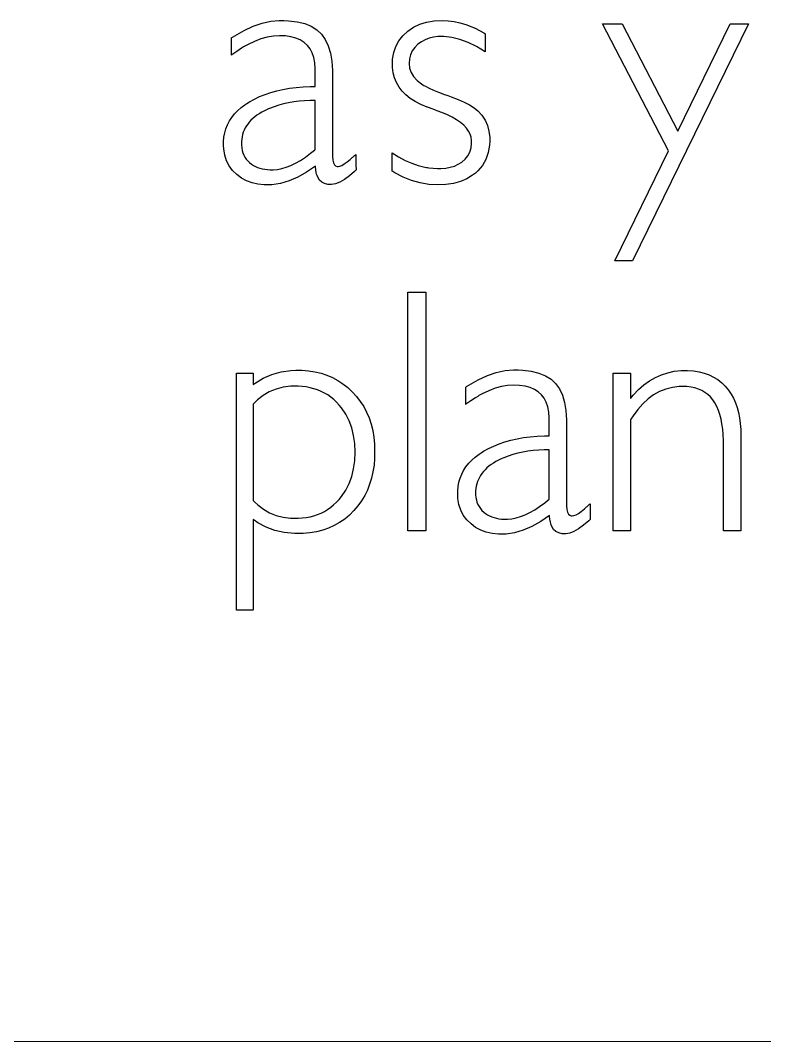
# Model space of a CAD drawing. Header units: millimetres. Extents: x 2232 to 85269, y -3593 to 5869.
# Drawn here: x 85087.59 to 85118.12, y -944.18 to -902.3 of the extents above; entities that cross this region are included whole.
import ezdxf

# ---------------------------------------------------------------- set-up
doc = ezdxf.new("R2010")
doc.units = ezdxf.units.MM
doc.layers.add('Standart', color=7, linetype='Continuous')

msp = doc.modelspace()

# ---------------------------------------------------------------- linework, layer by layer
at = {"layer": 'Standart', "color": 159, "linetype": 'Continuous', "lineweight": -3}
for points in [[(85097.142, -902.539), (85097.508, -902.414)], [(85097.508, -902.414), (85097.864, -902.335)], [(85097.864, -902.335), (85098.212, -902.302)], [(85098.212, -902.302), (85098.4, -902.302)], [(85098.4, -902.302), (85098.591, -902.311)], [(85098.591, -902.311), (85098.943, -902.355)], [(85098.943, -902.355), (85099.254, -902.432)], [(85099.254, -902.432), (85099.524, -902.543)], [(85103.714, -902.584), (85103.972, -902.46)], [(85103.972, -902.46), (85104.256, -902.371)], [(85104.256, -902.371), (85104.565, -902.318)], [(85104.565, -902.318), (85104.899, -902.301)], [(85104.899, -902.301), (85105.138, -902.311)], [(85105.138, -902.311), (85105.379, -902.342)], [(85105.379, -902.342), (85105.621, -902.393)], [(85105.621, -902.393), (85105.865, -902.466)], [(85114.173, -907.645), (85111.466, -902.44)], [(85111.466, -902.44), (85112.27, -902.44)], [(85112.27, -902.44), (85114.566, -906.841)], [(85117.454, -902.44), (85112.697, -912.159)], [(85114.566, -906.841), (85116.713, -902.44)], [(85116.713, -902.44), (85117.454, -902.44)], [(85096.386, -902.928), (85096.769, -902.711)], [(85096.769, -902.711), (85097.142, -902.539)], [(85099.524, -902.543), (85099.753, -902.688)], [(85099.753, -902.688), (85099.941, -902.867)], [(85099.941, -902.867), (85100.094, -903.084)], [(85103.277, -902.933), (85103.481, -902.743)], [(85103.481, -902.743), (85103.714, -902.584)], [(85105.865, -902.466), (85106.111, -902.559)], [(85106.111, -902.559), (85106.173, -902.586)], [(85106.173, -902.586), (85106.197, -902.597)], [(85106.197, -902.597), (85106.207, -902.601)], [(85106.207, -902.601), (85106.249, -902.621)], [(85106.249, -902.621), (85106.42, -902.71)], [(85106.42, -902.71), (85106.596, -902.81)], [(85106.596, -902.81), (85106.64, -902.837)], [(85106.64, -902.837), (85106.655, -902.846)], [(85106.655, -902.846), (85106.655, -902.854)], [(85106.655, -902.854), (85106.655, -902.895)], [(85096.252, -903.015), (85096.265, -903.006)], [(85096.252, -903.016), (85096.252, -903.015)], [(85096.252, -903.042), (85096.252, -903.016)], [(85096.252, -903.093), (85096.252, -903.042)], [(85096.252, -903.164), (85096.252, -903.093)], [(85096.252, -903.528), (85096.252, -903.164)], [(85096.265, -903.006), (85096.29, -902.99)], [(85096.29, -902.99), (85096.386, -902.928)], [(85096.931, -903.287), (85096.796, -903.361)], [(85097.198, -903.159), (85096.931, -903.287)], [(85097.46, -903.06), (85097.198, -903.159)], [(85097.718, -902.988), (85097.46, -903.06)], [(85097.972, -902.945), (85097.718, -902.988)], [(85098.221, -902.93), (85097.972, -902.945)], [(85098.459, -902.939), (85098.221, -902.93)], [(85098.686, -902.971), (85098.459, -902.939)], [(85098.89, -903.026), (85098.686, -902.971)], [(85099.071, -903.102), (85098.89, -903.026)], [(85099.228, -903.202), (85099.071, -903.102)], [(85099.361, -903.323), (85099.228, -903.202)], [(85100.094, -903.084), (85100.216, -903.341)], [(85102.989, -903.371), (85103.114, -903.142)], [(85103.114, -903.142), (85103.277, -902.933)], [(85103.897, -903.277), (85103.767, -903.405)], [(85104.043, -903.172), (85103.897, -903.277)], [(85104.195, -903.09), (85104.043, -903.172)], [(85104.358, -903.028), (85104.195, -903.09)], [(85104.533, -902.985), (85104.358, -903.028)], [(85104.72, -902.963), (85104.533, -902.985)], [(85104.817, -902.958), (85104.72, -902.963)], [(85104.877, -902.958), (85104.817, -902.958)], [(85104.957, -902.961), (85104.877, -902.958)], [(85105.283, -902.997), (85104.957, -902.961)], [(85105.616, -903.079), (85105.283, -902.997)], [(85105.955, -903.204), (85105.616, -903.079)], [(85106.301, -903.374), (85105.955, -903.204)], [(85106.655, -902.895), (85106.655, -902.962)], [(85106.655, -902.962), (85106.655, -903.148)], [(85106.655, -903.148), (85106.655, -903.353)], [(85096.252, -903.607), (85096.252, -903.528)], [(85096.252, -903.67), (85096.252, -903.607)], [(85096.252, -903.709), (85096.252, -903.67)], [(85096.252, -903.719), (85096.252, -903.709)], [(85096.261, -903.714), (85096.252, -903.72)], [(85096.252, -903.72), (85096.252, -903.719)], [(85096.465, -903.569), (85096.261, -903.714)], [(85096.657, -903.444), (85096.465, -903.569)], [(85096.748, -903.389), (85096.657, -903.444)], [(85096.796, -903.361), (85096.748, -903.389)], [(85099.471, -903.468), (85099.361, -903.323)], [(85099.558, -903.634), (85099.471, -903.468)], [(85099.622, -903.823), (85099.558, -903.634)], [(85100.216, -903.341), (85100.306, -903.638)], [(85100.306, -903.638), (85100.364, -903.974)], [(85102.858, -903.888), (85102.904, -903.62)], [(85102.904, -903.62), (85102.989, -903.371)], [(85103.592, -903.705), (85103.549, -903.877)], [(85103.665, -903.548), (85103.592, -903.705)], [(85103.767, -903.405), (85103.665, -903.548)], [(85106.655, -903.588), (85106.301, -903.374)], [(85106.655, -903.353), (85106.655, -903.445)], [(85106.655, -903.445), (85106.655, -903.519)], [(85106.655, -903.519), (85106.655, -903.569)], [(85106.655, -903.569), (85106.655, -903.588)], [(85099.662, -904.035), (85099.622, -903.823)], [(85099.679, -904.269), (85099.662, -904.035)], [(85100.364, -903.974), (85100.391, -904.35)], [(85102.849, -904.066), (85102.85, -904.03)], [(85102.85, -904.117), (85102.849, -904.066)], [(85102.85, -904.03), (85102.858, -903.888)], [(85102.855, -904.231), (85102.85, -904.117)], [(85103.549, -903.877), (85103.534, -904.064)], [(85103.534, -904.064), (85103.555, -904.255)], [(85099.679, -904.322), (85099.679, -904.269)], [(85099.679, -904.324), (85099.679, -904.322)], [(85099.679, -904.332), (85099.679, -904.324)], [(85099.679, -904.37), (85099.679, -904.332)], [(85099.679, -904.43), (85099.679, -904.37)], [(85099.679, -904.593), (85099.679, -904.43)], [(85100.391, -904.35), (85100.393, -904.45)], [(85100.393, -904.45), (85100.393, -904.476)], [(85100.393, -904.476), (85100.394, -904.49)], [(85100.394, -904.49), (85100.394, -904.498)], [(85100.394, -904.498), (85100.394, -904.541)], [(85100.394, -904.541), (85100.394, -904.619)], [(85102.884, -904.449), (85102.855, -904.231)], [(85102.939, -904.656), (85102.884, -904.449)], [(85103.555, -904.255), (85103.617, -904.435)], [(85103.617, -904.435), (85103.72, -904.603)], [(85099.679, -904.776), (85099.679, -904.593)], [(85099.679, -904.929), (85099.679, -904.776)], [(85099.679, -904.98), (85099.679, -904.929)], [(85100.394, -904.619), (85100.394, -904.728)], [(85100.394, -904.728), (85100.394, -904.866)], [(85100.394, -904.866), (85100.394, -905.027)], [(85103.018, -904.849), (85102.939, -904.656)], [(85103.122, -905.031), (85103.018, -904.849)], [(85103.72, -904.603), (85103.865, -904.76)], [(85103.865, -904.76), (85104.051, -904.906)], [(85104.051, -904.906), (85104.104, -904.94)], [(85104.104, -904.94), (85104.141, -904.964)], [(85104.141, -904.964), (85104.204, -905.002)], [(85097.402, -905.426), (85097.626, -905.335)], [(85097.626, -905.335), (85097.861, -905.255)], [(85097.861, -905.255), (85098.106, -905.187)], [(85098.106, -905.187), (85098.361, -905.129)], [(85098.361, -905.129), (85098.626, -905.083)], [(85098.626, -905.083), (85098.901, -905.047)], [(85098.901, -905.047), (85099.186, -905.023)], [(85099.186, -905.023), (85099.481, -905.01)], [(85099.481, -905.01), (85099.633, -905.008)], [(85099.633, -905.008), (85099.671, -905.008)], [(85099.671, -905.008), (85099.679, -905.008)], [(85099.679, -905.006), (85099.679, -904.98)], [(85099.679, -905.008), (85099.679, -905.006)], [(85100.394, -905.027), (85100.394, -905.208)], [(85100.394, -905.208), (85100.394, -905.618)], [(85103.252, -905.199), (85103.122, -905.031)], [(85103.407, -905.356), (85103.252, -905.199)], [(85103.586, -905.499), (85103.407, -905.356)], [(85104.204, -905.002), (85104.353, -905.08)], [(85104.353, -905.08), (85104.533, -905.162)], [(85104.533, -905.162), (85104.744, -905.248)], [(85104.744, -905.248), (85104.986, -905.338)], [(85104.986, -905.338), (85105.119, -905.384)], [(85105.119, -905.384), (85105.266, -905.435)], [(85096.642, -905.877), (85096.8, -905.759)], [(85096.8, -905.759), (85096.884, -905.703)], [(85096.884, -905.703), (85096.982, -905.642)], [(85096.982, -905.642), (85097.187, -905.529)], [(85097.187, -905.529), (85097.402, -905.426)], [(85098.192, -905.779), (85098, -905.84)], [(85098.39, -905.725), (85098.192, -905.779)], [(85098.595, -905.681), (85098.39, -905.725)], [(85098.806, -905.644), (85098.595, -905.681)], [(85099.023, -905.616), (85098.806, -905.644)], [(85099.247, -905.596), (85099.023, -905.616)], [(85099.477, -905.585), (85099.247, -905.596)], [(85099.595, -905.582), (85099.477, -905.585)], [(85099.654, -905.582), (85099.595, -905.582)], [(85099.679, -905.582), (85099.654, -905.582)], [(85099.679, -905.583), (85099.679, -905.582)], [(85099.679, -905.593), (85099.679, -905.583)], [(85099.679, -905.61), (85099.679, -905.593)], [(85099.679, -905.636), (85099.679, -905.61)], [(85099.679, -905.669), (85099.679, -905.636)], [(85099.679, -905.708), (85099.679, -905.669)], [(85099.679, -905.754), (85099.679, -905.708)], [(85099.679, -905.863), (85099.679, -905.754)], [(85100.394, -905.618), (85100.394, -906.064)], [(85103.791, -905.63), (85103.586, -905.499)], [(85104.021, -905.749), (85103.791, -905.63)], [(85104.276, -905.854), (85104.021, -905.749)], [(85105.266, -905.435), (85105.549, -905.542)], [(85105.549, -905.542), (85105.799, -905.654)], [(85105.799, -905.654), (85106.016, -905.769)], [(85106.016, -905.769), (85106.201, -905.887)], [(85096.263, -906.276), (85096.374, -906.136)], [(85096.374, -906.136), (85096.5, -906.003)], [(85096.5, -906.003), (85096.642, -905.877)], [(85097.292, -906.19), (85097.204, -906.256)], [(85097.387, -906.127), (85097.292, -906.19)], [(85097.488, -906.067), (85097.387, -906.127)], [(85097.597, -906.009), (85097.488, -906.067)], [(85097.711, -905.954), (85097.597, -906.009)], [(85097.769, -905.929), (85097.711, -905.954)], [(85097.814, -905.91), (85097.769, -905.929)], [(85098, -905.84), (85097.814, -905.91)], [(85099.679, -905.991), (85099.679, -905.863)], [(85099.679, -906.134), (85099.679, -905.991)], [(85099.679, -906.289), (85099.679, -906.134)], [(85100.394, -906.064), (85100.394, -906.519)], [(85104.289, -905.859), (85104.276, -905.854)], [(85104.325, -905.873), (85104.289, -905.859)], [(85104.442, -905.916), (85104.325, -905.873)], [(85104.588, -905.97), (85104.442, -905.916)], [(85104.719, -906.019), (85104.588, -905.97)], [(85104.767, -906.037), (85104.719, -906.019)], [(85104.795, -906.048), (85104.767, -906.037)], [(85104.801, -906.05), (85104.795, -906.048)], [(85104.822, -906.057), (85104.801, -906.05)], [(85104.801, -906.05), (85104.801, -906.05)], [(85104.881, -906.08), (85104.822, -906.057)], [(85105.106, -906.175), (85104.881, -906.08)], [(85105.308, -906.274), (85105.106, -906.175)], [(85106.201, -905.887), (85106.354, -906.009)], [(85106.354, -906.009), (85106.52, -906.187)], [(85106.52, -906.187), (85106.652, -906.385)], [(85096.024, -906.74), (85096.088, -906.578)], [(85096.088, -906.578), (85096.168, -906.423)], [(85096.168, -906.423), (85096.263, -906.276)], [(85096.861, -906.629), (85096.813, -906.712)], [(85096.916, -906.549), (85096.861, -906.629)], [(85096.978, -906.471), (85096.916, -906.549)], [(85097.047, -906.397), (85096.978, -906.471)], [(85097.122, -906.325), (85097.047, -906.397)], [(85097.204, -906.256), (85097.122, -906.325)], [(85099.679, -906.451), (85099.679, -906.289)], [(85099.679, -906.781), (85099.679, -906.451)], [(85100.394, -906.519), (85100.394, -906.951)], [(85105.487, -906.378), (85105.308, -906.274)], [(85105.644, -906.486), (85105.487, -906.378)], [(85105.777, -906.598), (85105.644, -906.486)], [(85105.888, -906.715), (85105.777, -906.598)], [(85106.652, -906.385), (85106.75, -906.605)], [(85106.75, -906.605), (85106.813, -906.845)], [(85095.942, -907.087), (85095.975, -906.91)], [(85095.975, -906.91), (85096.024, -906.74)], [(85096.706, -906.978), (85096.684, -907.073)], [(85096.735, -906.887), (85096.706, -906.978)], [(85096.771, -906.798), (85096.735, -906.887)], [(85096.813, -906.712), (85096.771, -906.798)], [(85099.679, -906.941), (85099.679, -906.781)], [(85099.679, -907.093), (85099.679, -906.941)], [(85100.394, -906.951), (85100.394, -907.15)], [(85105.975, -906.837), (85105.888, -906.715)], [(85106.04, -906.963), (85105.975, -906.837)], [(85106.082, -907.094), (85106.04, -906.963)], [(85106.813, -906.845), (85106.842, -907.106)], [(85095.922, -907.366), (85095.925, -907.271)], [(85095.923, -907.44), (85095.922, -907.366)], [(85095.93, -907.572), (85095.923, -907.44)], [(85095.925, -907.271), (85095.942, -907.087)], [(85096.66, -907.27), (85096.657, -907.322)], [(85096.657, -907.322), (85096.657, -907.347)], [(85096.657, -907.347), (85096.657, -907.367)], [(85096.657, -907.367), (85096.659, -907.423)], [(85096.659, -907.423), (85096.668, -907.532)], [(85096.668, -907.17), (85096.66, -907.27)], [(85096.684, -907.073), (85096.668, -907.17)], [(85099.679, -907.232), (85099.679, -907.093)], [(85099.679, -907.355), (85099.679, -907.232)], [(85099.679, -907.458), (85099.679, -907.355)], [(85099.679, -907.5), (85099.679, -907.458)], [(85100.394, -907.15), (85100.394, -907.332)], [(85100.394, -907.332), (85100.394, -907.494)], [(85106.077, -907.532), (85106.101, -907.342)], [(85106.101, -907.229), (85106.082, -907.094)], [(85106.102, -907.292), (85106.101, -907.229)], [(85106.101, -907.342), (85106.102, -907.292)], [(85106.834, -907.417), (85106.782, -907.722)], [(85106.843, -907.254), (85106.834, -907.417)], [(85106.842, -907.106), (85106.843, -907.254)], [(85095.971, -907.823), (85095.93, -907.572)], [(85096.046, -908.053), (85095.971, -907.823)], [(85096.668, -907.532), (85096.687, -907.635)], [(85096.687, -907.635), (85096.715, -907.732)], [(85096.715, -907.732), (85096.752, -907.824)], [(85096.752, -907.824), (85096.798, -907.91)], [(85099.081, -908.039), (85099.285, -907.905)], [(85099.285, -907.905), (85099.495, -907.751)], [(85099.495, -907.751), (85099.602, -907.666)], [(85099.602, -907.666), (85099.656, -907.622)], [(85099.656, -907.622), (85099.67, -907.611)], [(85099.67, -907.611), (85099.677, -907.606)], [(85099.677, -907.606), (85099.679, -907.603)], [(85099.679, -907.536), (85099.679, -907.5)], [(85099.679, -907.565), (85099.679, -907.536)], [(85099.679, -907.586), (85099.679, -907.565)], [(85099.679, -907.599), (85099.679, -907.586)], [(85099.679, -907.603), (85099.679, -907.599)], [(85099.679, -907.603), (85099.679, -907.603)], [(85099.679, -907.603), (85099.679, -907.603)], [(85099.679, -907.603), (85099.679, -907.603)], [(85100.394, -907.494), (85100.394, -907.633)], [(85100.394, -907.633), (85100.394, -907.744)], [(85100.394, -907.744), (85100.394, -907.823)], [(85100.394, -907.823), (85100.394, -907.868)], [(85100.394, -907.868), (85100.394, -907.883)], [(85100.394, -907.883), (85100.403, -908.025)], [(85101.207, -907.924), (85101.228, -907.905)], [(85101.228, -907.905), (85101.302, -907.838)], [(85101.302, -907.838), (85101.335, -907.808)], [(85101.335, -907.808), (85101.351, -907.793)], [(85101.351, -907.793), (85101.352, -907.799)], [(85101.352, -907.799), (85101.352, -907.831)], [(85101.352, -907.831), (85101.353, -907.886)], [(85101.353, -907.886), (85101.354, -907.957)], [(85102.835, -907.73), (85103.103, -907.898)], [(85102.835, -907.732), (85102.835, -907.73)], [(85102.835, -907.73), (85102.835, -907.73)], [(85102.835, -907.73), (85102.835, -907.73)], [(85102.835, -907.762), (85102.835, -907.732)], [(85102.835, -907.821), (85102.835, -907.762)], [(85102.835, -907.903), (85102.835, -907.821)], [(85102.835, -908.104), (85102.835, -907.903)], [(85103.103, -907.898), (85103.372, -908.041)], [(85105.835, -907.995), (85105.944, -907.859)], [(85105.944, -907.859), (85106.025, -907.704)], [(85106.025, -907.704), (85106.077, -907.532)], [(85106.782, -907.722), (85106.686, -907.999)], [(85111.97, -912.159), (85114.173, -907.645)], [(85096.154, -908.264), (85096.046, -908.053)], [(85096.296, -908.454), (85096.154, -908.264)], [(85096.798, -907.91), (85096.853, -907.99)], [(85096.853, -907.99), (85096.916, -908.065)], [(85096.916, -908.065), (85096.989, -908.134)], [(85096.989, -908.134), (85097.068, -908.194)], [(85097.068, -908.194), (85097.147, -908.245)], [(85097.147, -908.245), (85097.231, -908.29)], [(85097.231, -908.29), (85097.32, -908.328)], [(85098.315, -908.377), (85098.499, -908.322)], [(85098.499, -908.322), (85098.687, -908.248)], [(85098.687, -908.248), (85098.881, -908.153)], [(85098.881, -908.153), (85099.081, -908.039)], [(85099.694, -908.275), (85099.331, -908.527)], [(85099.694, -908.304), (85099.694, -908.275)], [(85099.694, -908.275), (85099.694, -908.275)], [(85099.694, -908.275), (85099.694, -908.275)], [(85099.694, -908.275), (85099.694, -908.275)], [(85099.703, -908.433), (85099.694, -908.304)], [(85100.403, -908.025), (85100.431, -908.138)], [(85100.431, -908.138), (85100.472, -908.22)], [(85100.472, -908.22), (85100.517, -908.264)], [(85100.517, -908.264), (85100.582, -908.286)], [(85100.582, -908.286), (85100.622, -908.289)], [(85100.622, -908.289), (85100.692, -908.278)], [(85100.692, -908.278), (85100.778, -908.244)], [(85100.778, -908.244), (85100.878, -908.186)], [(85100.878, -908.186), (85100.992, -908.105)], [(85100.992, -908.105), (85101.12, -908.001)], [(85101.12, -908.001), (85101.189, -907.94)], [(85101.189, -907.94), (85101.205, -907.925)], [(85101.205, -907.925), (85101.207, -907.924)], [(85101.205, -907.925), (85101.205, -907.925)], [(85101.354, -907.957), (85101.357, -908.292)], [(85101.357, -908.292), (85101.358, -908.36)], [(85102.835, -908.305), (85102.835, -908.104)], [(85102.835, -908.386), (85102.835, -908.305)], [(85103.372, -908.041), (85103.642, -908.158)], [(85103.642, -908.158), (85103.913, -908.249)], [(85103.913, -908.249), (85104.185, -908.315)], [(85104.185, -908.315), (85104.253, -908.328)], [(85105.037, -908.357), (85105.223, -908.324)], [(85105.223, -908.324), (85105.395, -908.272)], [(85105.395, -908.272), (85105.553, -908.202)], [(85105.553, -908.202), (85105.697, -908.114)], [(85105.697, -908.114), (85105.835, -907.995)], [(85106.546, -908.247), (85106.362, -908.467)], [(85106.686, -907.999), (85106.546, -908.247)], [(85096.471, -908.624), (85096.296, -908.454)], [(85096.661, -908.765), (85096.471, -908.624)], [(85097.32, -908.328), (85097.413, -908.36)], [(85097.413, -908.36), (85097.511, -908.386)], [(85097.511, -908.386), (85097.614, -908.406)], [(85097.614, -908.406), (85097.721, -908.42)], [(85097.721, -908.42), (85097.833, -908.427)], [(85097.833, -908.427), (85097.891, -908.429)], [(85097.891, -908.429), (85097.923, -908.429)], [(85097.923, -908.429), (85097.965, -908.428)], [(85097.965, -908.428), (85098.137, -908.413)], [(85098.137, -908.413), (85098.315, -908.377)], [(85098.971, -908.729), (85098.614, -908.881)], [(85099.331, -908.527), (85098.971, -908.729)], [(85099.725, -908.55), (85099.703, -908.433)], [(85099.741, -908.604), (85099.725, -908.55)], [(85099.748, -908.629), (85099.741, -908.604)], [(85099.76, -908.665), (85099.748, -908.629)], [(85099.788, -908.732), (85099.76, -908.665)], [(85099.859, -908.846), (85099.788, -908.732)], [(85101.084, -908.679), (85100.882, -908.824)], [(85101.301, -908.497), (85101.084, -908.679)], [(85101.357, -908.445), (85101.301, -908.497)], [(85101.359, -908.439), (85101.357, -908.445)], [(85101.358, -908.36), (85101.359, -908.411)], [(85101.359, -908.411), (85101.359, -908.439)], [(85102.835, -908.446), (85102.835, -908.386)], [(85102.835, -908.476), (85102.835, -908.446)], [(85102.835, -908.478), (85102.835, -908.476)], [(85102.842, -908.483), (85102.835, -908.478)], [(85102.863, -908.496), (85102.842, -908.483)], [(85102.947, -908.547), (85102.863, -908.496)], [(85103.288, -908.726), (85102.947, -908.547)], [(85103.634, -908.865), (85103.288, -908.726)], [(85104.253, -908.328), (85104.28, -908.332)], [(85104.28, -908.332), (85104.292, -908.334)], [(85104.292, -908.334), (85104.339, -908.341)], [(85104.339, -908.341), (85104.525, -908.363)], [(85104.525, -908.363), (85104.707, -908.372)], [(85104.707, -908.372), (85104.751, -908.373)], [(85104.751, -908.373), (85104.784, -908.373)], [(85104.784, -908.373), (85104.836, -908.372)], [(85104.836, -908.372), (85105.037, -908.357)], [(85106.141, -908.651), (85105.905, -908.793)], [(85106.253, -908.566), (85106.141, -908.651)], [(85106.362, -908.467), (85106.253, -908.566)], [(85096.868, -908.877), (85096.661, -908.765)], [(85097.093, -908.96), (85096.868, -908.877)], [(85097.335, -909.015), (85097.093, -908.96)], [(85097.595, -909.042), (85097.335, -909.015)], [(85097.736, -909.045), (85097.595, -909.042)], [(85097.91, -909.037), (85097.736, -909.045)], [(85098.261, -908.984), (85097.91, -909.037)], [(85098.614, -908.881), (85098.261, -908.984)], [(85099.952, -908.932), (85099.859, -908.846)], [(85100.067, -908.992), (85099.952, -908.932)], [(85100.202, -909.024), (85100.067, -908.992)], [(85100.356, -909.029), (85100.202, -909.024)], [(85100.518, -908.999), (85100.356, -909.029)], [(85100.693, -908.93), (85100.518, -908.999)], [(85100.882, -908.824), (85100.693, -908.93)], [(85103.987, -908.965), (85103.634, -908.865)], [(85104.345, -909.025), (85103.987, -908.965)], [(85104.71, -909.045), (85104.345, -909.025)], [(85105.046, -909.029), (85104.71, -909.045)], [(85105.358, -908.982), (85105.046, -909.029)], [(85105.644, -908.903), (85105.358, -908.982)], [(85105.905, -908.793), (85105.644, -908.903)], [(85112.697, -912.159), (85111.97, -912.159)], [(85103.485, -923.233), (85103.485, -913.445)], [(85103.485, -913.445), (85104.221, -913.445)], [(85104.221, -913.445), (85104.221, -923.233)], [(85098.286, -916.712), (85098.681, -916.654)], [(85098.681, -916.654), (85098.886, -916.643)], [(85098.886, -916.643), (85098.999, -916.643)], [(85098.999, -916.643), (85099.139, -916.646)], [(85099.139, -916.646), (85099.413, -916.668)], [(85099.413, -916.668), (85099.675, -916.708)], [(85107.114, -916.742), (85107.471, -916.663)], [(85107.471, -916.663), (85107.819, -916.63)], [(85107.819, -916.63), (85108.006, -916.63)], [(85108.006, -916.63), (85108.198, -916.639)], [(85108.198, -916.639), (85108.55, -916.683)], [(85108.55, -916.683), (85108.861, -916.76)], [(85114.146, -916.747), (85114.415, -916.69)], [(85114.415, -916.69), (85114.692, -916.661)], [(85114.692, -916.661), (85114.835, -916.656)], [(85114.835, -916.656), (85114.962, -916.658)], [(85114.962, -916.658), (85115.202, -916.675)], [(85115.202, -916.675), (85115.429, -916.71)], [(85096.454, -916.771), (85096.454, -916.768)], [(85096.454, -916.768), (85096.48, -916.768)], [(85096.454, -916.803), (85096.454, -916.771)], [(85096.454, -916.871), (85096.454, -916.803)], [(85096.454, -916.971), (85096.454, -916.871)], [(85096.454, -917.103), (85096.454, -916.971)], [(85096.454, -917.263), (85096.454, -917.103)], [(85096.48, -916.768), (85096.538, -916.768)], [(85096.538, -916.768), (85096.717, -916.768)], [(85096.717, -916.768), (85096.923, -916.768)], [(85096.923, -916.768), (85097.086, -916.768)], [(85097.086, -916.768), (85097.13, -916.768)], [(85097.13, -916.768), (85097.14, -916.769)], [(85097.14, -916.769), (85097.14, -916.79)], [(85097.14, -916.79), (85097.14, -916.832)], [(85097.14, -916.832), (85097.14, -916.956)], [(85097.14, -916.956), (85097.14, -917.094)], [(85097.14, -917.094), (85097.14, -917.2)], [(85097.215, -917.177), (85097.553, -916.973)], [(85097.553, -916.973), (85097.91, -916.818)], [(85097.91, -916.818), (85098.286, -916.712)], [(85099.675, -916.708), (85099.927, -916.768)], [(85099.927, -916.768), (85100.167, -916.847)], [(85100.167, -916.847), (85100.397, -916.945)], [(85100.397, -916.945), (85100.615, -917.062)], [(85100.615, -917.062), (85100.823, -917.199)], [(85105.993, -917.256), (85106.375, -917.038)], [(85106.375, -917.038), (85106.749, -916.867)], [(85106.749, -916.867), (85107.114, -916.742)], [(85108.861, -916.76), (85109.131, -916.871)], [(85109.131, -916.871), (85109.359, -917.016)], [(85109.359, -917.016), (85109.547, -917.195)], [(85111.903, -916.773), (85111.92, -916.768)], [(85111.903, -916.803), (85111.903, -916.773)], [(85111.903, -916.859), (85111.903, -916.803)], [(85111.903, -916.941), (85111.903, -916.859)], [(85111.903, -917.046), (85111.903, -916.941)], [(85111.903, -917.172), (85111.903, -917.046)], [(85111.92, -916.768), (85111.979, -916.768)], [(85111.979, -916.768), (85112.068, -916.768)], [(85112.068, -916.768), (85112.293, -916.768)], [(85112.293, -916.768), (85112.406, -916.768)], [(85112.406, -916.768), (85112.505, -916.768)], [(85112.505, -916.768), (85112.578, -916.768)], [(85112.578, -916.768), (85112.614, -916.768)], [(85112.614, -916.768), (85112.616, -916.77)], [(85112.616, -916.77), (85112.616, -916.786)], [(85112.616, -916.786), (85112.616, -916.818)], [(85112.616, -916.818), (85112.616, -916.864)], [(85112.616, -916.864), (85112.616, -916.988)], [(85112.616, -916.988), (85112.616, -917.142)], [(85113.167, -917.249), (85113.397, -917.082)], [(85113.397, -917.082), (85113.638, -916.943)], [(85113.638, -916.943), (85113.887, -916.831)], [(85113.887, -916.831), (85114.146, -916.747)], [(85115.429, -916.71), (85115.642, -916.764)], [(85115.642, -916.764), (85115.842, -916.835)], [(85115.842, -916.835), (85116.028, -916.925)], [(85116.028, -916.925), (85116.202, -917.033)], [(85116.202, -917.033), (85116.361, -917.16)], [(85096.454, -917.451), (85096.454, -917.263)], [(85096.454, -917.665), (85096.454, -917.451)], [(85097.14, -917.231), (85097.215, -917.177)], [(85097.14, -917.2), (85097.14, -917.227)], [(85097.14, -917.227), (85097.14, -917.231)], [(85097.802, -917.531), (85097.549, -917.678)], [(85097.937, -917.471), (85097.802, -917.531)], [(85098.078, -917.42), (85097.937, -917.471)], [(85098.371, -917.345), (85098.078, -917.42)], [(85098.681, -917.306), (85098.371, -917.345)], [(85098.842, -917.3), (85098.681, -917.306)], [(85098.862, -917.3), (85098.842, -917.3)], [(85098.893, -917.3), (85098.862, -917.3)], [(85098.981, -917.301), (85098.893, -917.3)], [(85099.153, -917.312), (85098.981, -917.301)], [(85099.319, -917.333), (85099.153, -917.312)], [(85099.479, -917.363), (85099.319, -917.333)], [(85099.634, -917.403), (85099.479, -917.363)], [(85099.783, -917.453), (85099.634, -917.403)], [(85099.927, -917.512), (85099.783, -917.453)], [(85100.064, -917.581), (85099.927, -917.512)], [(85100.823, -917.199), (85101.019, -917.355)], [(85101.019, -917.355), (85101.205, -917.53)], [(85101.205, -917.53), (85101.379, -917.721)], [(85105.858, -917.342), (85105.872, -917.333)], [(85105.858, -917.344), (85105.858, -917.342)], [(85105.858, -917.369), (85105.858, -917.344)], [(85105.858, -917.421), (85105.858, -917.369)], [(85105.858, -917.492), (85105.858, -917.421)], [(85105.858, -917.855), (85105.858, -917.492)], [(85105.872, -917.333), (85105.896, -917.318)], [(85105.896, -917.318), (85105.993, -917.256)], [(85106.804, -917.487), (85106.537, -917.614)], [(85107.067, -917.388), (85106.804, -917.487)], [(85107.325, -917.317), (85107.067, -917.388)], [(85107.578, -917.273), (85107.325, -917.317)], [(85107.827, -917.258), (85107.578, -917.273)], [(85108.065, -917.268), (85107.827, -917.258)], [(85108.292, -917.299), (85108.065, -917.268)], [(85108.496, -917.354), (85108.292, -917.299)], [(85108.677, -917.43), (85108.496, -917.354)], [(85108.834, -917.529), (85108.677, -917.43)], [(85108.967, -917.651), (85108.834, -917.529)], [(85109.547, -917.195), (85109.7, -917.412)], [(85109.7, -917.412), (85109.822, -917.669)], [(85111.903, -917.319), (85111.903, -917.172)], [(85111.903, -917.485), (85111.903, -917.319)], [(85111.903, -917.667), (85111.903, -917.485)], [(85112.616, -917.142), (85112.616, -917.476)], [(85112.616, -917.476), (85112.616, -917.623)], [(85112.733, -917.665), (85112.945, -917.443)], [(85112.945, -917.443), (85113.167, -917.249)], [(85113.811, -917.522), (85113.567, -917.655)], [(85114.067, -917.422), (85113.811, -917.522)], [(85114.336, -917.355), (85114.067, -917.422)], [(85114.618, -917.32), (85114.336, -917.355)], [(85114.764, -917.314), (85114.618, -917.32)], [(85114.935, -917.319), (85114.764, -917.314)], [(85115.102, -917.338), (85114.935, -917.319)], [(85115.259, -917.371), (85115.102, -917.338)], [(85115.405, -917.418), (85115.259, -917.371)], [(85115.542, -917.478), (85115.405, -917.418)], [(85115.67, -917.553), (85115.542, -917.478)], [(85116.361, -917.16), (85116.507, -917.304)], [(85116.507, -917.304), (85116.637, -917.462)], [(85116.637, -917.462), (85116.744, -917.622)], [(85096.454, -917.902), (85096.454, -917.665)], [(85096.454, -918.16), (85096.454, -917.902)], [(85097.314, -917.862), (85097.204, -917.968)], [(85097.549, -917.678), (85097.314, -917.862)], [(85100.196, -917.66), (85100.064, -917.581)], [(85100.322, -917.749), (85100.196, -917.66)], [(85100.443, -917.847), (85100.322, -917.749)], [(85100.557, -917.955), (85100.443, -917.847)], [(85100.666, -918.073), (85100.557, -917.955)], [(85101.379, -917.721), (85101.535, -917.923)], [(85101.535, -917.923), (85101.673, -918.138)], [(85105.858, -917.935), (85105.858, -917.855)], [(85105.858, -917.997), (85105.858, -917.935)], [(85106.071, -917.897), (85105.867, -918.041)], [(85106.263, -917.772), (85106.071, -917.897)], [(85106.354, -917.717), (85106.263, -917.772)], [(85106.402, -917.688), (85106.354, -917.717)], [(85106.537, -917.614), (85106.402, -917.688)], [(85109.078, -917.795), (85108.967, -917.651)], [(85109.164, -917.962), (85109.078, -917.795)], [(85109.822, -917.669), (85109.912, -917.966)], [(85111.903, -917.865), (85111.903, -917.667)], [(85111.903, -918.076), (85111.903, -917.865)], [(85112.616, -917.623), (85112.616, -917.736)], [(85112.616, -917.736), (85112.616, -917.774)], [(85112.616, -917.774), (85112.616, -917.797)], [(85112.616, -917.797), (85112.616, -917.802)], [(85112.616, -917.803), (85112.618, -917.801)], [(85112.616, -917.802), (85112.616, -917.803)], [(85112.618, -917.801), (85112.631, -917.786)], [(85112.631, -917.786), (85112.733, -917.665)], [(85113.337, -917.821), (85113.118, -918.019)], [(85113.567, -917.655), (85113.337, -917.821)], [(85115.787, -917.641), (85115.67, -917.553)], [(85115.894, -917.743), (85115.787, -917.641)], [(85115.992, -917.859), (85115.894, -917.743)], [(85116.08, -917.989), (85115.992, -917.859)], [(85116.744, -917.622), (85116.839, -917.793)], [(85116.839, -917.793), (85116.921, -917.977)], [(85096.454, -918.735), (85096.454, -918.16)], [(85097.15, -918.024), (85097.14, -918.035)], [(85097.14, -918.035), (85097.14, -918.053)], [(85097.14, -918.035), (85097.14, -918.035)], [(85097.14, -918.035), (85097.14, -918.035)], [(85097.14, -918.035), (85097.14, -918.035)], [(85097.14, -918.035), (85097.14, -918.035)], [(85097.14, -918.053), (85097.14, -918.104)], [(85097.14, -918.104), (85097.14, -918.185)], [(85097.14, -918.185), (85097.14, -918.295)], [(85097.14, -918.295), (85097.14, -918.429)], [(85097.204, -917.968), (85097.15, -918.024)], [(85100.764, -918.193), (85100.666, -918.073)], [(85100.935, -918.445), (85100.764, -918.193)], [(85101.673, -918.138), (85101.792, -918.364)], [(85101.792, -918.364), (85101.894, -918.602)], [(85105.858, -918.037), (85105.858, -917.997)], [(85105.858, -918.046), (85105.858, -918.037)], [(85105.867, -918.041), (85105.858, -918.048)], [(85105.858, -918.048), (85105.858, -918.046)], [(85109.228, -918.151), (85109.164, -917.962)], [(85109.268, -918.362), (85109.228, -918.151)], [(85109.285, -918.596), (85109.268, -918.362)], [(85109.912, -917.966), (85109.97, -918.302)], [(85109.97, -918.302), (85109.997, -918.678)], [(85111.903, -918.535), (85111.903, -918.076)], [(85112.913, -918.25), (85112.721, -918.513)], [(85113.118, -918.019), (85112.913, -918.25)], [(85116.158, -918.133), (85116.08, -917.989)], [(85116.226, -918.291), (85116.158, -918.133)], [(85116.285, -918.462), (85116.226, -918.291)], [(85116.921, -917.977), (85116.99, -918.173)], [(85116.99, -918.173), (85117.047, -918.38)], [(85096.454, -919.372), (85096.454, -918.735)], [(85097.14, -918.429), (85097.14, -918.585)], [(85097.14, -918.585), (85097.14, -918.76)], [(85097.14, -918.76), (85097.14, -918.952)], [(85101.075, -918.717), (85100.935, -918.445)], [(85101.184, -919.01), (85101.075, -918.717)], [(85101.894, -918.602), (85101.977, -918.852)], [(85109.285, -918.65), (85109.285, -918.596)], [(85109.285, -918.651), (85109.285, -918.65)], [(85109.285, -918.66), (85109.285, -918.651)], [(85109.285, -918.697), (85109.285, -918.66)], [(85109.285, -918.757), (85109.285, -918.697)], [(85109.285, -918.921), (85109.285, -918.757)], [(85109.997, -918.678), (85109.999, -918.778)], [(85109.999, -918.778), (85109.999, -918.803)], [(85111.903, -919.029), (85111.903, -918.535)], [(85112.618, -918.676), (85112.616, -918.679)], [(85112.616, -918.679), (85112.616, -918.684)], [(85112.616, -918.684), (85112.616, -918.708)], [(85112.616, -918.708), (85112.616, -918.75)], [(85112.616, -918.75), (85112.616, -918.81)], [(85112.629, -918.657), (85112.618, -918.676)], [(85112.721, -918.513), (85112.629, -918.657)], [(85116.333, -918.648), (85116.285, -918.462)], [(85116.372, -918.847), (85116.333, -918.648)], [(85117.047, -918.38), (85117.09, -918.6)], [(85117.09, -918.6), (85117.12, -918.832)], [(85097.14, -918.952), (85097.14, -919.374)], [(85101.261, -919.322), (85101.184, -919.01)], [(85101.977, -918.852), (85102.042, -919.114)], [(85102.042, -919.114), (85102.089, -919.388)], [(85109.285, -919.104), (85109.285, -918.921)], [(85109.285, -919.258), (85109.285, -919.104)], [(85109.999, -918.803), (85109.999, -918.818)], [(85109.999, -918.818), (85109.999, -918.825)], [(85109.999, -918.825), (85109.999, -918.868)], [(85109.999, -918.868), (85109.999, -918.947)], [(85109.999, -918.947), (85109.999, -919.056)], [(85109.999, -919.056), (85109.999, -919.193)], [(85109.999, -919.193), (85109.999, -919.355)], [(85111.903, -919.547), (85111.903, -919.029)], [(85112.616, -918.81), (85112.616, -918.886)], [(85112.616, -918.886), (85112.616, -918.977)], [(85112.616, -918.977), (85112.616, -919.201)], [(85112.616, -919.201), (85112.616, -919.472)], [(85116.4, -919.06), (85116.372, -918.847)], [(85116.419, -919.288), (85116.4, -919.06)], [(85117.12, -918.832), (85117.138, -919.075)], [(85117.138, -919.075), (85117.142, -919.202)], [(85117.142, -919.202), (85117.143, -919.266)], [(85096.454, -920.058), (85096.454, -919.372)], [(85097.14, -919.374), (85097.14, -919.827)], [(85101.308, -919.655), (85101.261, -919.322)], [(85102.089, -919.388), (85102.117, -919.673)], [(85107.233, -919.664), (85107.468, -919.584)], [(85107.468, -919.584), (85107.712, -919.515)], [(85107.712, -919.515), (85107.967, -919.457)], [(85107.967, -919.457), (85108.232, -919.411)], [(85108.232, -919.411), (85108.507, -919.376)], [(85108.507, -919.376), (85108.792, -919.352)], [(85108.792, -919.352), (85109.087, -919.339)], [(85109.087, -919.339), (85109.239, -919.337)], [(85109.239, -919.337), (85109.277, -919.337)], [(85109.277, -919.337), (85109.285, -919.336)], [(85109.285, -919.309), (85109.285, -919.258)], [(85109.285, -919.335), (85109.285, -919.309)], [(85109.285, -919.336), (85109.285, -919.335)], [(85109.999, -919.355), (85109.999, -919.536)], [(85109.999, -919.536), (85109.999, -919.946)], [(85111.903, -920.603), (85111.903, -919.547)], [(85112.616, -919.472), (85112.616, -919.781)], [(85116.429, -919.529), (85116.419, -919.288)], [(85116.429, -919.591), (85116.429, -919.529)], [(85116.429, -919.623), (85116.429, -919.591)], [(85116.429, -919.636), (85116.429, -919.623)], [(85117.143, -919.266), (85117.143, -919.294)], [(85117.143, -919.294), (85117.143, -919.297)], [(85117.143, -919.297), (85117.143, -919.315)], [(85117.143, -919.315), (85117.143, -919.349)], [(85117.143, -919.349), (85117.143, -919.399)], [(85117.143, -919.399), (85117.143, -919.463)], [(85117.143, -919.463), (85117.143, -919.63)], [(85117.143, -919.63), (85117.143, -919.842)], [(85097.14, -919.827), (85097.14, -920.289)], [(85101.324, -920.007), (85101.308, -919.655)], [(85101.308, -920.359), (85101.324, -920.007)], [(85102.117, -919.673), (85102.121, -920.263)], [(85106.406, -920.087), (85106.491, -920.031)], [(85106.491, -920.031), (85106.589, -919.97)], [(85106.589, -919.97), (85106.794, -919.857)], [(85106.794, -919.857), (85107.008, -919.755)], [(85107.008, -919.755), (85107.233, -919.664)], [(85108.201, -920.008), (85107.997, -920.053)], [(85108.412, -919.972), (85108.201, -920.008)], [(85108.63, -919.944), (85108.412, -919.972)], [(85108.853, -919.924), (85108.63, -919.944)], [(85109.083, -919.913), (85108.853, -919.924)], [(85109.201, -919.91), (85109.083, -919.913)], [(85109.26, -919.91), (85109.201, -919.91)], [(85109.285, -919.91), (85109.26, -919.91)], [(85109.285, -919.911), (85109.285, -919.91)], [(85109.285, -919.92), (85109.285, -919.911)], [(85109.285, -919.938), (85109.285, -919.92)], [(85109.285, -919.964), (85109.285, -919.938)], [(85109.285, -919.996), (85109.285, -919.964)], [(85109.285, -920.036), (85109.285, -919.996)], [(85109.285, -920.082), (85109.285, -920.036)], [(85109.999, -919.946), (85109.999, -920.392)], [(85112.616, -919.781), (85112.616, -920.12)], [(85116.429, -919.637), (85116.429, -919.636)], [(85116.429, -919.647), (85116.429, -919.637)], [(85116.429, -919.672), (85116.429, -919.647)], [(85116.429, -919.711), (85116.429, -919.672)], [(85116.429, -919.83), (85116.429, -919.711)], [(85116.429, -919.994), (85116.429, -919.83)], [(85116.429, -920.198), (85116.429, -919.994)], [(85117.143, -919.842), (85117.143, -920.091)], [(85096.454, -921.513), (85096.454, -920.058)], [(85097.14, -920.289), (85097.14, -920.737)], [(85101.261, -920.69), (85101.308, -920.359)], [(85102.121, -920.263), (85102.096, -920.545)], [(85105.869, -920.604), (85105.98, -920.464)], [(85105.98, -920.464), (85106.107, -920.331)], [(85106.107, -920.331), (85106.249, -920.206)], [(85106.249, -920.206), (85106.406, -920.087)], [(85106.993, -920.455), (85106.898, -920.518)], [(85107.095, -920.394), (85106.993, -920.455)], [(85107.203, -920.337), (85107.095, -920.394)], [(85107.318, -920.282), (85107.203, -920.337)], [(85107.375, -920.257), (85107.318, -920.282)], [(85107.421, -920.238), (85107.375, -920.257)], [(85107.606, -920.168), (85107.421, -920.238)], [(85107.798, -920.106), (85107.606, -920.168)], [(85107.997, -920.053), (85107.798, -920.106)], [(85109.285, -920.191), (85109.285, -920.082)], [(85109.285, -920.319), (85109.285, -920.191)], [(85109.285, -920.462), (85109.285, -920.319)], [(85109.285, -920.617), (85109.285, -920.462)], [(85109.999, -920.392), (85109.999, -920.847)], [(85112.616, -920.12), (85112.616, -920.849)], [(85116.429, -920.435), (85116.429, -920.198)], [(85116.429, -920.696), (85116.429, -920.435)], [(85117.143, -920.091), (85117.143, -920.37)], [(85117.143, -920.37), (85117.143, -920.672)], [(85097.14, -920.737), (85097.14, -920.949)], [(85101.184, -921.002), (85101.261, -920.69)], [(85102.054, -920.815), (85101.995, -921.074)], [(85102.096, -920.545), (85102.054, -920.815)], [(85105.694, -920.906), (85105.774, -920.752)], [(85105.774, -920.752), (85105.869, -920.604)], [(85106.523, -920.877), (85106.468, -920.957)], [(85106.585, -920.799), (85106.523, -920.877)], [(85106.653, -920.725), (85106.585, -920.799)], [(85106.728, -920.653), (85106.653, -920.725)], [(85106.81, -920.584), (85106.728, -920.653)], [(85106.898, -920.518), (85106.81, -920.584)], [(85109.285, -920.779), (85109.285, -920.617)], [(85109.285, -921.109), (85109.285, -920.779)], [(85109.999, -920.847), (85109.999, -921.279)], [(85111.903, -921.116), (85111.903, -920.603)], [(85112.616, -920.849), (85112.616, -921.589)], [(85116.429, -921.266), (85116.429, -920.696)], [(85117.143, -920.672), (85117.143, -920.987)], [(85097.14, -920.949), (85097.14, -921.15)], [(85097.14, -921.15), (85097.14, -921.335)], [(85100.935, -921.568), (85101.075, -921.295)], [(85101.075, -921.295), (85101.184, -921.002)], [(85101.995, -921.074), (85101.918, -921.323)], [(85105.549, -921.415), (85105.582, -921.238)], [(85105.582, -921.238), (85105.63, -921.069)], [(85105.63, -921.069), (85105.694, -920.906)], [(85106.313, -921.307), (85106.291, -921.401)], [(85106.342, -921.215), (85106.313, -921.307)], [(85106.377, -921.126), (85106.342, -921.215)], [(85106.419, -921.04), (85106.377, -921.126)], [(85106.468, -920.957), (85106.419, -921.04)], [(85109.285, -921.27), (85109.285, -921.109)], [(85109.285, -921.421), (85109.285, -921.27)], [(85109.999, -921.279), (85109.999, -921.478)], [(85111.903, -921.602), (85111.903, -921.116)], [(85116.429, -921.853), (85116.429, -921.266)], [(85117.143, -920.987), (85117.143, -921.631)], [(85096.454, -922.978), (85096.454, -921.513)], [(85097.14, -921.335), (85097.14, -921.503)], [(85097.14, -921.503), (85097.14, -921.651)], [(85097.14, -921.651), (85097.14, -921.775)], [(85100.764, -921.822), (85100.935, -921.568)], [(85101.824, -921.56), (85101.713, -921.787)], [(85101.918, -921.323), (85101.824, -921.56)], [(85105.529, -921.694), (85105.532, -921.599)], [(85105.529, -921.768), (85105.529, -921.694)], [(85105.532, -921.599), (85105.549, -921.415)], [(85106.266, -921.599), (85106.264, -921.65)], [(85106.264, -921.65), (85106.264, -921.676)], [(85106.264, -921.676), (85106.264, -921.695)], [(85106.264, -921.695), (85106.265, -921.752)], [(85106.275, -921.499), (85106.266, -921.599)], [(85106.291, -921.401), (85106.275, -921.499)], [(85109.285, -921.561), (85109.285, -921.421)], [(85109.285, -921.684), (85109.285, -921.561)], [(85109.285, -921.786), (85109.285, -921.684)], [(85109.999, -921.478), (85109.999, -921.661)], [(85109.999, -921.661), (85109.999, -921.823)], [(85111.903, -922.047), (85111.903, -921.602)], [(85112.616, -921.589), (85112.616, -921.94)], [(85117.143, -921.631), (85117.143, -921.943)], [(85097.14, -921.775), (85097.14, -921.874)], [(85097.14, -921.874), (85097.14, -921.943)], [(85097.14, -921.943), (85097.14, -921.981)], [(85097.14, -921.981), (85097.14, -921.988)], [(85097.14, -921.988), (85097.151, -922)], [(85097.151, -922), (85097.209, -922.057)], [(85097.209, -922.057), (85097.325, -922.164)], [(85100.44, -922.169), (85100.556, -922.06)], [(85100.556, -922.06), (85100.666, -921.943)], [(85100.666, -921.943), (85100.764, -921.822)], [(85101.585, -922.003), (85101.439, -922.207)], [(85101.713, -921.787), (85101.585, -922.003)], [(85105.537, -921.901), (85105.529, -921.768)], [(85105.577, -922.151), (85105.537, -921.901)], [(85106.265, -921.752), (85106.275, -921.86)], [(85106.275, -921.86), (85106.294, -921.963)], [(85106.294, -921.963), (85106.321, -922.061)], [(85106.321, -922.061), (85106.358, -922.152)], [(85108.891, -922.233), (85109.101, -922.079)], [(85109.101, -922.079), (85109.208, -921.995)], [(85109.208, -921.995), (85109.262, -921.951)], [(85109.262, -921.951), (85109.276, -921.94)], [(85109.276, -921.94), (85109.282, -921.934)], [(85109.282, -921.934), (85109.285, -921.932)], [(85109.285, -921.829), (85109.285, -921.786)], [(85109.285, -921.864), (85109.285, -921.829)], [(85109.285, -921.893), (85109.285, -921.864)], [(85109.285, -921.914), (85109.285, -921.893)], [(85109.285, -921.927), (85109.285, -921.914)], [(85109.285, -921.932), (85109.285, -921.927)], [(85109.285, -921.932), (85109.285, -921.932)], [(85109.285, -921.932), (85109.285, -921.932)], [(85109.285, -921.932), (85109.285, -921.932)], [(85109.999, -921.823), (85109.999, -921.961)], [(85109.999, -921.961), (85109.999, -922.072)], [(85109.999, -922.072), (85109.999, -922.152)], [(85110.908, -922.166), (85110.941, -922.136)], [(85110.941, -922.136), (85110.957, -922.121)], [(85110.957, -922.121), (85110.958, -922.127)], [(85110.958, -922.127), (85110.958, -922.16)], [(85111.903, -922.251), (85111.903, -922.047)], [(85112.616, -921.94), (85112.616, -922.267)], [(85116.429, -922.134), (85116.429, -921.853)], [(85116.429, -922.399), (85116.429, -922.134)], [(85117.143, -921.943), (85117.143, -922.239)], [(85097.325, -922.164), (85097.565, -922.349)], [(85097.565, -922.349), (85097.814, -922.494)], [(85097.814, -922.494), (85097.943, -922.551)], [(85097.943, -922.551), (85098.078, -922.6)], [(85099.631, -922.612), (85099.78, -922.563)], [(85099.78, -922.563), (85099.923, -922.503)], [(85099.923, -922.503), (85100.061, -922.434)], [(85100.061, -922.434), (85100.193, -922.355)], [(85100.193, -922.355), (85100.319, -922.267)], [(85100.319, -922.267), (85100.44, -922.169)], [(85101.275, -922.401), (85101.09, -922.585)], [(85101.439, -922.207), (85101.275, -922.401)], [(85105.652, -922.381), (85105.577, -922.151)], [(85105.76, -922.592), (85105.652, -922.381)], [(85106.358, -922.152), (85106.404, -922.238)], [(85106.404, -922.238), (85106.459, -922.318)], [(85106.459, -922.318), (85106.523, -922.393)], [(85106.523, -922.393), (85106.596, -922.462)], [(85106.596, -922.462), (85106.674, -922.522)], [(85106.674, -922.522), (85106.753, -922.573)], [(85108.293, -922.575), (85108.487, -922.481)], [(85108.487, -922.481), (85108.687, -922.367)], [(85108.687, -922.367), (85108.891, -922.233)], [(85109.999, -922.152), (85109.999, -922.196)], [(85109.999, -922.196), (85109.999, -922.212)], [(85109.999, -922.212), (85110.009, -922.352)], [(85110.009, -922.352), (85110.037, -922.466)], [(85110.037, -922.466), (85110.078, -922.548)], [(85110.078, -922.548), (85110.123, -922.592)], [(85110.385, -922.572), (85110.485, -922.515)], [(85110.485, -922.515), (85110.598, -922.433)], [(85110.598, -922.433), (85110.726, -922.329)], [(85110.726, -922.329), (85110.796, -922.268)], [(85110.796, -922.268), (85110.811, -922.254)], [(85110.811, -922.253), (85110.813, -922.252)], [(85110.811, -922.254), (85110.811, -922.253)], [(85110.813, -922.252), (85110.834, -922.233)], [(85110.834, -922.233), (85110.908, -922.166)], [(85110.958, -922.16), (85110.959, -922.214)], [(85110.959, -922.214), (85110.96, -922.285)], [(85110.96, -922.285), (85110.963, -922.62)], [(85111.903, -922.44), (85111.903, -922.251)], [(85111.903, -922.613), (85111.903, -922.44)], [(85112.616, -922.267), (85112.616, -922.561)], [(85112.616, -922.561), (85112.616, -922.813)], [(85116.429, -922.639), (85116.429, -922.399)], [(85117.143, -922.239), (85117.143, -922.511)], [(85117.143, -922.511), (85117.143, -922.75)], [(85096.454, -923.675), (85096.454, -922.978)], [(85097.175, -922.798), (85097.14, -922.772)], [(85097.14, -922.772), (85097.14, -922.804)], [(85097.14, -922.804), (85097.14, -922.887)], [(85097.14, -922.887), (85097.14, -923.015)], [(85097.333, -922.906), (85097.175, -922.798)], [(85097.669, -923.087), (85097.333, -922.906)], [(85098.078, -922.6), (85098.366, -922.672)], [(85098.366, -922.672), (85098.677, -922.709)], [(85098.677, -922.709), (85098.841, -922.715)], [(85098.841, -922.715), (85098.862, -922.715)], [(85098.862, -922.715), (85098.892, -922.715)], [(85098.892, -922.715), (85098.98, -922.714)], [(85098.98, -922.714), (85099.151, -922.703)], [(85099.151, -922.703), (85099.317, -922.682)], [(85099.317, -922.682), (85099.477, -922.652)], [(85099.477, -922.652), (85099.631, -922.612)], [(85100.686, -922.892), (85100.466, -923.016)], [(85100.894, -922.748), (85100.686, -922.892)], [(85101.09, -922.585), (85100.894, -922.748)], [(85105.902, -922.782), (85105.76, -922.592)], [(85106.077, -922.952), (85105.902, -922.782)], [(85106.266, -923.093), (85106.077, -922.952)], [(85106.753, -922.573), (85106.837, -922.617)], [(85106.837, -922.617), (85106.926, -922.656)], [(85106.926, -922.656), (85107.02, -922.688)], [(85107.02, -922.688), (85107.118, -922.714)], [(85107.118, -922.714), (85107.22, -922.734)], [(85107.22, -922.734), (85107.328, -922.748)], [(85107.328, -922.748), (85107.44, -922.755)], [(85107.44, -922.755), (85107.498, -922.756)], [(85107.498, -922.756), (85107.529, -922.757)], [(85107.529, -922.757), (85107.571, -922.756)], [(85107.571, -922.756), (85107.744, -922.74)], [(85107.744, -922.74), (85107.922, -922.705)], [(85107.922, -922.705), (85108.105, -922.65)], [(85108.105, -922.65), (85108.293, -922.575)], [(85108.936, -922.855), (85108.577, -923.057)], [(85109.299, -922.604), (85108.936, -922.855)], [(85109.299, -922.633), (85109.299, -922.604)], [(85109.299, -922.604), (85109.299, -922.604)], [(85109.299, -922.604), (85109.299, -922.604)], [(85109.299, -922.604), (85109.299, -922.604)], [(85109.309, -922.76), (85109.299, -922.633)], [(85109.331, -922.878), (85109.309, -922.76)], [(85109.347, -922.932), (85109.331, -922.878)], [(85109.354, -922.957), (85109.347, -922.932)], [(85109.366, -922.993), (85109.354, -922.957)], [(85110.123, -922.592), (85110.188, -922.614)], [(85110.188, -922.614), (85110.228, -922.617)], [(85110.228, -922.617), (85110.299, -922.607)], [(85110.299, -922.607), (85110.385, -922.572)], [(85110.906, -922.825), (85110.69, -923.007)], [(85110.963, -922.774), (85110.906, -922.825)], [(85110.963, -922.62), (85110.964, -922.689)], [(85110.965, -922.768), (85110.963, -922.774)], [(85110.964, -922.689), (85110.965, -922.74)], [(85110.965, -922.74), (85110.965, -922.768)], [(85111.903, -922.768), (85111.903, -922.613)], [(85111.903, -922.904), (85111.903, -922.768)], [(85111.903, -923.018), (85111.903, -922.904)], [(85112.616, -922.813), (85112.616, -922.92)], [(85112.616, -922.92), (85112.616, -923.013)], [(85116.429, -922.848), (85116.429, -922.639)], [(85116.429, -923.019), (85116.429, -922.848)], [(85117.143, -922.75), (85117.143, -922.95)], [(85117.143, -922.95), (85117.143, -923.102)], [(85097.14, -923.015), (85097.14, -923.183)], [(85097.14, -923.183), (85097.14, -923.385)], [(85097.14, -923.385), (85097.14, -923.614)], [(85098.028, -923.222), (85097.669, -923.087)], [(85098.407, -923.305), (85098.028, -923.222)], [(85098.828, -923.343), (85098.407, -923.305)], [(85098.94, -923.345), (85098.828, -923.343)], [(85098.971, -923.345), (85098.94, -923.345)], [(85099.045, -923.344), (85098.971, -923.345)], [(85099.189, -923.339), (85099.045, -923.344)], [(85099.468, -923.314), (85099.189, -923.339)], [(85099.735, -923.269), (85099.468, -923.314)], [(85099.99, -923.204), (85099.735, -923.269)], [(85100.234, -923.12), (85099.99, -923.204)], [(85100.466, -923.016), (85100.234, -923.12)], [(85104.221, -923.233), (85103.485, -923.233)], [(85106.474, -923.205), (85106.266, -923.093)], [(85106.699, -923.289), (85106.474, -923.205)], [(85106.941, -923.344), (85106.699, -923.289)], [(85107.201, -923.371), (85106.941, -923.344)], [(85107.342, -923.373), (85107.201, -923.371)], [(85107.516, -923.365), (85107.342, -923.373)], [(85107.866, -923.312), (85107.516, -923.365)], [(85108.22, -923.209), (85107.866, -923.312)], [(85108.577, -923.057), (85108.22, -923.209)], [(85109.394, -923.06), (85109.366, -922.993)], [(85109.466, -923.174), (85109.394, -923.06)], [(85109.559, -923.26), (85109.466, -923.174)], [(85109.673, -923.32), (85109.559, -923.26)], [(85109.809, -923.352), (85109.673, -923.32)], [(85109.962, -923.357), (85109.809, -923.352)], [(85110.124, -923.326), (85109.962, -923.357)], [(85110.299, -923.258), (85110.124, -923.326)], [(85110.488, -923.151), (85110.299, -923.258)], [(85110.69, -923.007), (85110.488, -923.151)], [(85111.903, -923.11), (85111.903, -923.018)], [(85111.903, -923.177), (85111.903, -923.11)], [(85111.903, -923.219), (85111.903, -923.177)], [(85111.903, -923.233), (85111.903, -923.219)], [(85111.92, -923.233), (85111.903, -923.233)], [(85111.903, -923.233), (85111.903, -923.233)], [(85111.903, -923.233), (85111.903, -923.233)], [(85111.979, -923.233), (85111.92, -923.233)], [(85112.068, -923.233), (85111.979, -923.233)], [(85112.293, -923.233), (85112.068, -923.233)], [(85112.406, -923.233), (85112.293, -923.233)], [(85112.505, -923.233), (85112.406, -923.233)], [(85112.578, -923.233), (85112.505, -923.233)], [(85112.614, -923.233), (85112.578, -923.233)], [(85112.616, -923.226), (85112.614, -923.233)], [(85112.616, -923.013), (85112.616, -923.092)], [(85112.616, -923.092), (85112.616, -923.154)], [(85112.616, -923.154), (85112.616, -923.199)], [(85112.616, -923.199), (85112.616, -923.226)], [(85116.429, -923.144), (85116.429, -923.019)], [(85116.429, -923.188), (85116.429, -923.144)], [(85116.429, -923.217), (85116.429, -923.188)], [(85116.43, -923.233), (85116.429, -923.217)], [(85116.46, -923.233), (85116.43, -923.233)], [(85116.529, -923.233), (85116.46, -923.233)], [(85116.624, -923.233), (85116.529, -923.233)], [(85116.853, -923.233), (85116.624, -923.233)], [(85116.963, -923.233), (85116.853, -923.233)], [(85117.055, -923.233), (85116.963, -923.233)], [(85117.119, -923.233), (85117.055, -923.233)], [(85117.143, -923.233), (85117.119, -923.233)], [(85117.143, -923.102), (85117.143, -923.158)], [(85117.143, -923.158), (85117.143, -923.199)], [(85117.143, -923.199), (85117.143, -923.224)], [(85117.143, -923.224), (85117.143, -923.233)], [(85096.454, -924.329), (85096.454, -923.675)], [(85097.14, -923.614), (85097.14, -923.866)], [(85097.14, -923.866), (85097.14, -924.412)], [(85096.454, -924.925), (85096.454, -924.329)], [(85097.14, -924.412), (85097.14, -924.975)], [(85096.454, -925.196), (85096.454, -924.925)], [(85097.14, -924.975), (85097.14, -925.51)], [(85096.454, -925.446), (85096.454, -925.196)], [(85096.454, -925.674), (85096.454, -925.446)], [(85096.454, -925.878), (85096.454, -925.674)], [(85096.454, -926.056), (85096.454, -925.878)], [(85097.14, -925.51), (85097.14, -925.752)], [(85097.14, -925.752), (85097.14, -925.97)], [(85096.454, -926.206), (85096.454, -926.056)], [(85096.454, -926.326), (85096.454, -926.206)], [(85096.454, -926.414), (85096.454, -926.326)], [(85097.14, -925.97), (85097.14, -926.157)], [(85097.14, -926.157), (85097.14, -926.307)], [(85097.14, -926.307), (85097.14, -926.415)], [(85096.454, -926.468), (85096.454, -926.414)], [(85096.454, -926.486), (85096.454, -926.468)], [(85096.48, -926.486), (85096.454, -926.486)], [(85096.454, -926.486), (85096.454, -926.486)], [(85096.454, -926.486), (85096.454, -926.486)], [(85096.538, -926.486), (85096.48, -926.486)], [(85096.717, -926.486), (85096.538, -926.486)], [(85096.923, -926.486), (85096.717, -926.486)], [(85097.086, -926.486), (85096.923, -926.486)], [(85097.13, -926.486), (85097.086, -926.486)], [(85097.14, -926.476), (85097.13, -926.486)], [(85097.14, -926.415), (85097.14, -926.476)]]:
    msp.add_lwpolyline(points, dxfattribs=at)
at = {"layer": 'Standart', "color": 250, "linetype": 'Continuous', "lineweight": 5}
msp.add_lwpolyline([(85158.8, -944.178), (84858.8, -944.178)], dxfattribs=at)

doc.saveas('drawing.dxf')
